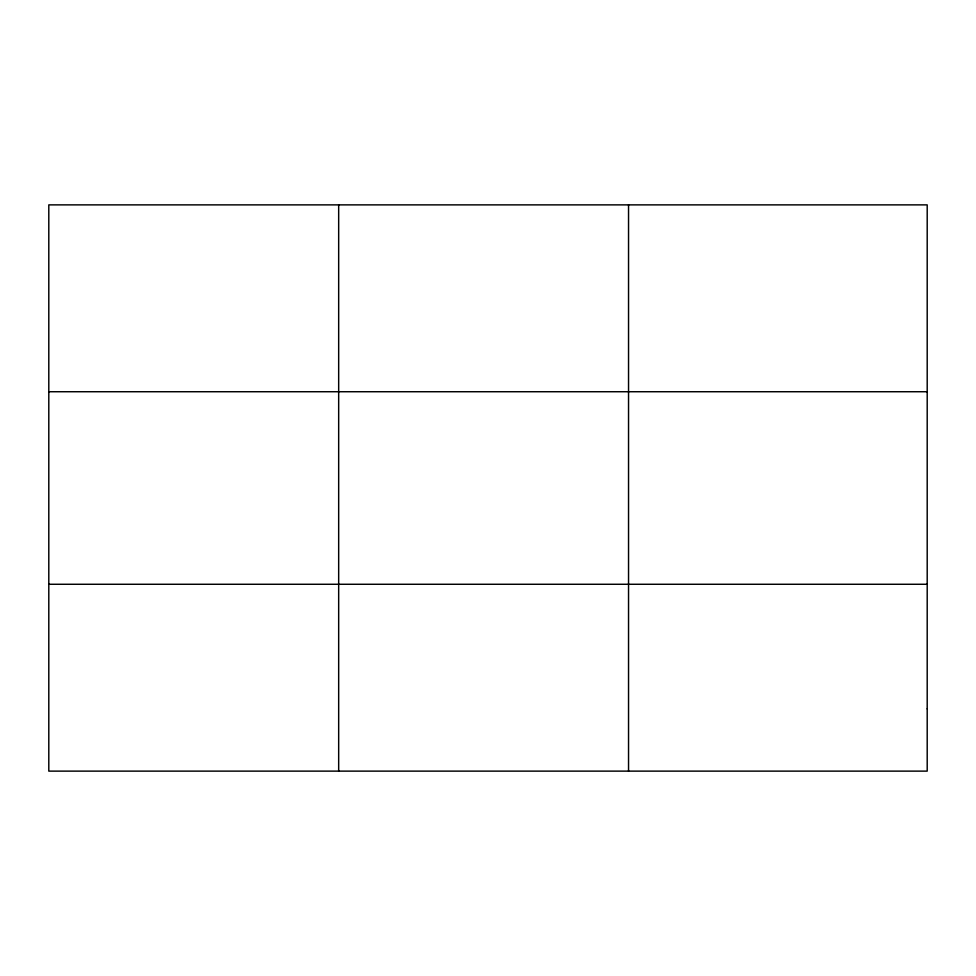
<?xml version="1.0" encoding="UTF-8"?>
<svg xmlns="http://www.w3.org/2000/svg" width="976" height="976" viewBox="0 0 976 976"><rect width="100%" height="100%" fill="white"/><g stroke="black" fill="none" stroke-linecap="round" stroke-linejoin="round"><path stroke-width="1.46" d="M338.672 771.125L338.672 204.875M628.544 771.125L628.544 204.875M48.8 391.73L927.2 391.73M48.8 584.27L927.2 584.27M927.2 708.844L927.2 771.125L48.8 771.125L48.8 204.875L927.2 204.875L927.2 708.844"/></g></svg>
